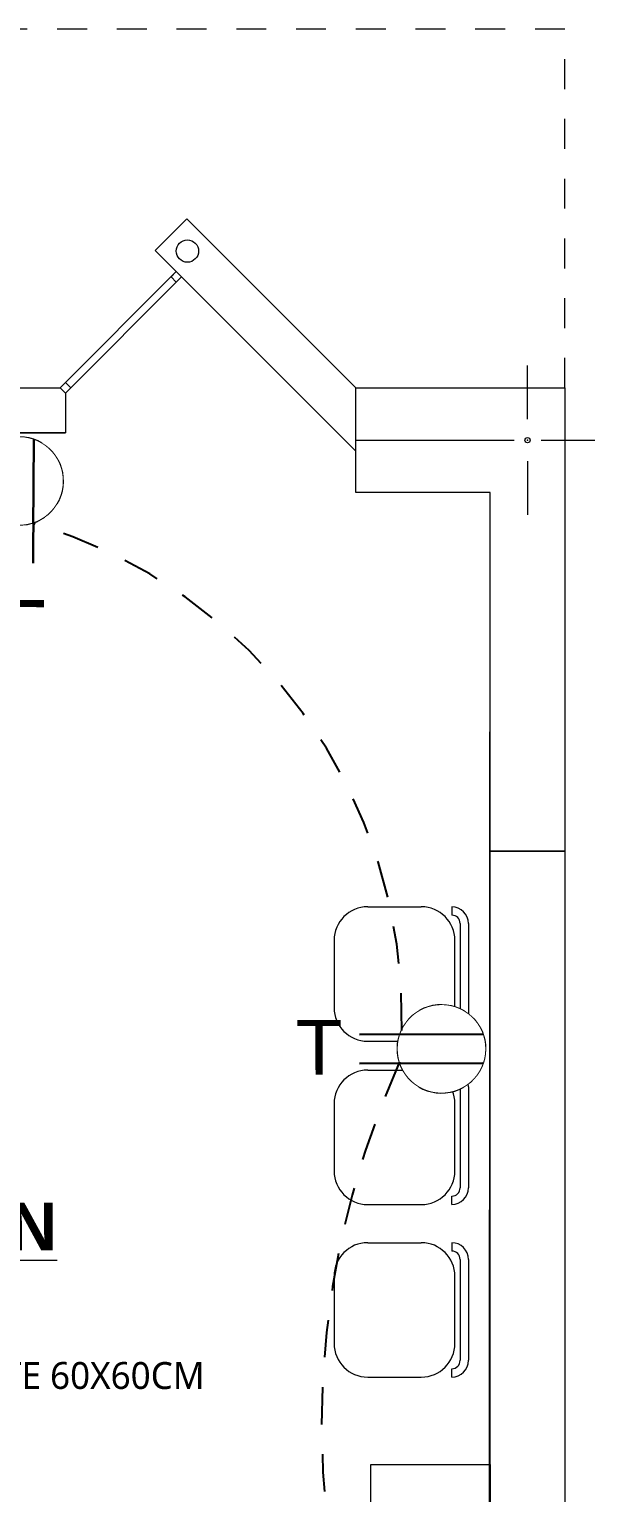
# Model space of a CAD drawing. Header units: metres. Extents: x -17 to 101, y 0 to 79.
# Drawn here: x 83.864 to 85.758, y 26.237 to 31.134 of the extents above; entities that cross this region are included whole.
import ezdxf

# ---------------------------------------------------------------- set-up
doc = ezdxf.new("R2010")
doc.units = ezdxf.units.M
doc.set_wipeout_variables(frame=1)
doc.linetypes.add('CONTINUA', pattern=[0])
doc.linetypes.add('HIDDEN2', pattern=[0.1875, 0.125, -0.0625])
doc.layers.add('Cotas varias El', color=253, linetype='Continuous', lineweight=13)
doc.layers.add('TOMACORRIENTE', color=5, linetype='HIDDEN2', lineweight=30)
doc.styles.add('Santa Rosa 1 50', font='trebuc.ttf')
doc.styles.add('style1', font='arial.ttf', dxfattribs={"height": 0.35})

# ---------------------------------------------------------------- blocks, each defined once
blk = doc.blocks.new('Tomacorriente con puesta a tierra')
at = {"layer": 'TOMACORRIENTE'}
blk.add_lwpolyline([(0.111, 0.0379), (0.1065, 0.0493), (0.1007, 0.0601), (0.0939, 0.0703), (0.086, 0.0798), (0.0772, 0.0883), (0.0676, 0.0959), (0.0572, 0.1024), (0.0462, 0.1079), (0.0346, 0.1121), (0.0227, 0.1151), (0.0106, 0.1168), (-0.0017, 0.1173), (-0.014, 0.1165), (-0.0261, 0.1144), (-0.0379, 0.111), (-0.0493, 0.1065), (-0.0601, 0.1007), (-0.0703, 0.0939), (-0.0798, 0.086), (-0.0883, 0.0772), (-0.0959, 0.0676), (-0.1024, 0.0572), (-0.1079, 0.0462), (-0.1121, 0.0346), (-0.1151, 0.0227), (-0.1168, 0.0106), (-0.1173, -0.0017), (-0.1165, -0.014), (-0.1144, -0.0261), (-0.111, -0.0379), (-0.1065, -0.0493), (-0.1007, -0.0601), (-0.0939, -0.0703), (-0.086, -0.0798), (-0.0772, -0.0883), (-0.0676, -0.0959), (-0.0572, -0.1024), (-0.0462, -0.1079), (-0.0346, -0.1121), (-0.0227, -0.1151), (-0.0106, -0.1168), (0.0017, -0.1173), (0.014, -0.1165), (0.0261, -0.1144), (0.0379, -0.111), (0.0493, -0.1065), (0.0601, -0.1007), (0.0703, -0.0939), (0.0798, -0.086), (0.0883, -0.0772), (0.0959, -0.0676), (0.1024, -0.0572), (0.1079, -0.0462), (0.1121, -0.0346), (0.1151, -0.0227), (0.1168, -0.0106), (0.1173, 0.0017), (0.1165, 0.014), (0.1144, 0.0261)], close=True, dxfattribs=at)
at = {"layer": 'TOMACORRIENTE', "color": 5, "linetype": 'CONTINUA', "style": 'style1', "text_generation_flag": 4}
blk.add_text('T', height=0.1466, rotation=180, dxfattribs=at).set_placement((0.3906, -0.0687))
blk.add_wipeout([(0.111, 0.0379), (0.1065, 0.0493), (0.1007, 0.0601), (0.0939, 0.0703), (0.086, 0.0798), (0.0772, 0.0883), (0.0676, 0.0959), (0.0572, 0.1024), (0.0462, 0.1079), (0.0346, 0.1121), (0.0227, 0.1151), (0.0106, 0.1168), (-0.0017, 0.1173), (-0.014, 0.1165), (-0.0261, 0.1144), (-0.0379, 0.111), (-0.0493, 0.1065), (-0.0601, 0.1007), (-0.0703, 0.0939), (-0.0798, 0.086), (-0.0883, 0.0772), (-0.0959, 0.0676), (-0.1024, 0.0572), (-0.1079, 0.0462), (-0.1121, 0.0346), (-0.1151, 0.0227), (-0.1168, 0.0106), (-0.1173, -0.0017), (-0.1165, -0.014), (-0.1144, -0.0261), (-0.111, -0.0379), (-0.1065, -0.0493), (-0.1007, -0.0601), (-0.0939, -0.0703), (-0.086, -0.0798), (-0.0772, -0.0883), (-0.0676, -0.0959), (-0.0572, -0.1024), (-0.0462, -0.1079), (-0.0346, -0.1121), (-0.0227, -0.1151), (-0.0106, -0.1168), (0.0017, -0.1173), (0.014, -0.1165), (0.0261, -0.1144), (0.0379, -0.111), (0.0493, -0.1065), (0.0601, -0.1007), (0.0703, -0.0939), (0.0798, -0.086), (0.0883, -0.0772), (0.0959, -0.0676), (0.1024, -0.0572), (0.1079, -0.0462), (0.1121, -0.0346), (0.1151, -0.0227), (0.1168, -0.0106), (0.1173, 0.0017), (0.1165, 0.014), (0.1144, 0.0261)]).dxf.layer = 'TOMACORRIENTE'
at = {"layer": 'TOMACORRIENTE', "color": 5, "linetype": 'CONTINUA'}
for p, q in [((-0.1107, 0.0388), (0.2197, 0.0388)), ((-0.1107, -0.0388), (0.2197, -0.0388))]:
    blk.add_line(p, q, dxfattribs=at)

msp = doc.modelspace()

# ---------------------------------------------------------------- linework, layer by layer
at = {"layer": 'Cotas varias El', "linetype": 'Continuous'}
for p, q in [((83.9677, 29.9339), (84.3566, 30.3229)), ((84.3566, 30.3229), (84.3389, 30.3052)), ((84.3566, 30.3229), (84.3743, 30.3052)), ((84.0031, 29.9339), (84.3566, 30.2875)), ((84.3389, 30.3052), (84.3566, 30.2875)), ((84.3566, 30.2875), (84.3743, 30.3052)), ((85.5327, 29.8289), (85.5327, 30.0089)), ((84.0031, 29.9339), (83.9854, 29.9516)), ((83.9854, 29.9163), (84.0031, 29.9339)), ((84.9577, 29.7589), (85.4877, 29.7589)), ((85.5777, 29.7589), (85.7577, 29.7589)), ((85.5327, 29.6889), (85.5327, 29.5089))]:
    msp.add_line(p, q, dxfattribs=at)
at = {"layer": 'Cotas varias El', "ltscale": 0.05}
for p, q in [((83.9677, 29.9339), (83.9854, 29.9163)), ((83.9854, 29.9163), (83.9854, 29.7839))]:
    msp.add_line(p, q, dxfattribs=at)
at = {"layer": 'Cotas varias El', "linetype": 'ByBlock'}
for p, q in [((84.9975, 28.1974), (85.1768, 28.1974)), ((85.2788, 28.1974), (85.2788, 28.1693)), ((85.3069, 28.1411), (85.3069, 27.8036)), ((85.335, 28.1411), (85.335, 27.8036)), ((84.885, 28.0849), (84.885, 27.8599)), ((85.2893, 27.8599), (85.2893, 28.0849)), ((85.2788, 27.7474), (85.2788, 27.7755)), ((84.9975, 27.7474), (85.1768, 27.7474)), ((84.9975, 27.6509), (85.1768, 27.6509)), ((85.2788, 27.6509), (85.2788, 27.6228)), ((85.3069, 27.5947), (85.3069, 27.2572)), ((85.335, 27.5947), (85.335, 27.2572)), ((84.885, 27.5384), (84.885, 27.3134)), ((85.2893, 27.3134), (85.2893, 27.5384)), ((84.9975, 27.2009), (85.1768, 27.2009)), ((85.2788, 27.2009), (85.2788, 27.229)), ((84.9975, 27.0733), (85.1768, 27.0733)), ((85.2788, 27.0733), (85.2788, 27.0452)), ((85.3069, 27.0171), (85.3069, 26.6796)), ((85.335, 27.0171), (85.335, 26.6796)), ((84.885, 26.9608), (84.885, 26.7358)), ((85.2893, 26.7358), (85.2893, 26.9608)), ((85.2788, 26.6233), (85.2788, 26.6515)), ((84.9975, 26.6233), (85.1768, 26.6233))]:
    msp.add_line(p, q, dxfattribs=at)
at = {"layer": 'Cotas varias El', "linetype": 'HIDDEN2', "ltscale": 0.5}
msp.add_lwpolyline([(85.6577, 29.9339), (85.6577, 31.1339), (56.8577, 31.1339), (56.8577, 29.9339)], dxfattribs=at)
at = {"layer": 'Cotas varias El', "ltscale": 0.05}
for points in [[(84.392, 30.4996), (84.2859, 30.3936)], [(84.9577, 29.9339), (84.392, 30.4996)], [(84.2859, 30.3936), (84.9577, 29.7218)], [(83.6276, 29.9339), (83.9677, 29.9339)], [(83.5655, 29.7839), (83.9854, 29.7839)]]:
    msp.add_lwpolyline(points, dxfattribs=at)
at = {"layer": 'Cotas varias El'}
for points in [[(85.4077, 23.1839), (85.4054, 26.3839), (85.4076, 29.5839), (84.9576, 29.5839), (84.9576, 29.7218), (84.8516, 29.8279), (84.3743, 30.3052), (83.9854, 29.9163), (83.9854, 29.7839), (83.5655, 29.7839), (83.0443, 30.3052), (82.6553, 29.9163), (82.6553, 29.7839), (82.2799, 29.7839), (82.2355, 29.7839), (81.7142, 30.3052), (81.3253, 29.9162), (81.3076, 29.9339), (81.3076, 29.5839), (81.3076, 29.5839), (81.3077, 27.8369)], [(85.0077, 25.1313), (85.0077, 26.3313), (85.4077, 26.3313), (85.4077, 25.1313), (85.0077, 25.1313)]]:
    msp.add_lwpolyline(points, dxfattribs=at)
at = {"layer": 'Cotas varias El', "linetype": 'Continuous'}
msp.add_lwpolyline([(85.6577, 29.9339), (85.6577, 28.3839), (85.4077, 28.3839), (85.4077, 29.5839), (84.9577, 29.5839), (84.9577, 29.9339)], close=True, dxfattribs=at)
at = {"layer": 'Cotas varias El', "ltscale": 0.05}
msp.add_lwpolyline([(85.6577, 28.3839), (85.6577, 25.0839), (85.4077, 25.0839), (85.4077, 28.3839)], close=True, dxfattribs=at)
at = {"layer": 'Cotas varias El'}
msp.add_circle((84.3937, 30.3918), 0.0375, dxfattribs=at)
at = {"layer": 'Cotas varias El', "linetype": 'Continuous'}
msp.add_circle((85.5327, 29.7589), 0.00871, dxfattribs=at)
at = {"layer": 'Cotas varias El', "linetype": 'ByBlock'}
for centre, radius, start, end in [((84.9975, 28.0849), 0.1125, 90, 180), ((85.1768, 28.0849), 0.1125, 0, 90), ((85.2788, 28.1411), 0.0562, 0, 90), ((85.2788, 28.1411), 0.0281, 0, 90), ((84.9975, 27.8599), 0.1125, 180, 270), ((85.1768, 27.8599), 0.1125, 270, 0), ((85.2788, 27.8036), 0.0562, 270, 0), ((85.2788, 27.8036), 0.0281, 270, 0), ((84.9975, 27.5384), 0.1125, 90, 180), ((85.1768, 27.5384), 0.1125, 0, 90), ((85.2788, 27.5947), 0.0562, 0, 90), ((85.2788, 27.5947), 0.0281, 0, 90), ((84.9975, 27.3134), 0.1125, 180, 270), ((85.1768, 27.3134), 0.1125, 270, 0), ((85.2788, 27.2572), 0.0562, 270, 0), ((85.2788, 27.2572), 0.0281, 270, 0), ((84.9975, 26.9608), 0.1125, 90, 180), ((85.1768, 26.9608), 0.1125, 0, 90), ((85.2788, 27.0171), 0.0562, 0, 90), ((85.2788, 27.0171), 0.0281, 0, 90), ((84.9975, 26.7358), 0.1125, 180, 270), ((85.1768, 26.7358), 0.1125, 270, 0), ((85.2788, 26.6796), 0.0562, 270, 0), ((85.2788, 26.6796), 0.0281, 270, 0)]:
    msp.add_arc(centre, radius, start, end, dxfattribs=at)
at = {"layer": 'Cotas varias El', "linetype": 'Continuous'}
msp.add_point((85.5327, 29.7589), dxfattribs=at)

# ---------------------------------------------------------------- texts
at = {"layer": 'Cotas varias El', "insert": (80.1527, 27.2072), "char_height": 0.209, "attachment_point": 1, "style": 'Santa Rosa 1 50'}
msp.add_mtext_dynamic_manual_height_columns('\\pi1.59456;{\\fSwis721 Ex BT|b1|i0|c0|p34;\\H0.76555x;\\LOF. COORDINACION\\P\\pi2.03204;PEDAGOGICA\\H1.30625x;\\P\\pi1.64485;\\fTrebuchet MS|b0|i0|c0|p34;\\H0.43062x;\\lPISO PORCELANATO ANTIDESLIZANTE 60X60CM\\P\\pi2.92951;\\P\\pi2.53455;Area:27.90 m²}', width=5.859027, gutter_width=1, heights=[0], dxfattribs=at)

# ---------------------------------------------------------------- next in the draw order: block references
at = {"layer": 'TOMACORRIENTE', "lineweight": 25, "xscale": -1.25, "yscale": 1.25, "zscale": 1.25, "rotation": 0.1171462567378878}
msp.add_blockref('Tomacorriente con puesta a tierra', (85.2445, 27.7219), dxfattribs=at)

# ---------------------------------------------------------------- next in the draw order: linework, layer by layer
at = {"layer": 'TOMACORRIENTE', "lineweight": 25}
for centre, radius, start, end in [((83.3927, 27.8311), 1.7192, 358.4021, 73.7914), ((87.7999, 26.4627), 2.9569, 155.7253, 204.3281)]:
    msp.add_arc(centre, radius, start, end, dxfattribs=at)

# ---------------------------------------------------------------- next in the draw order: block references
at = {"layer": 'TOMACORRIENTE', "lineweight": 25, "xscale": -1.25, "yscale": 1.25, "zscale": 1.25, "rotation": 89.73999576367038}
msp.add_blockref('Tomacorriente con puesta a tierra', (83.83, 29.6223), dxfattribs=at)

doc.saveas('drawing.dxf')
